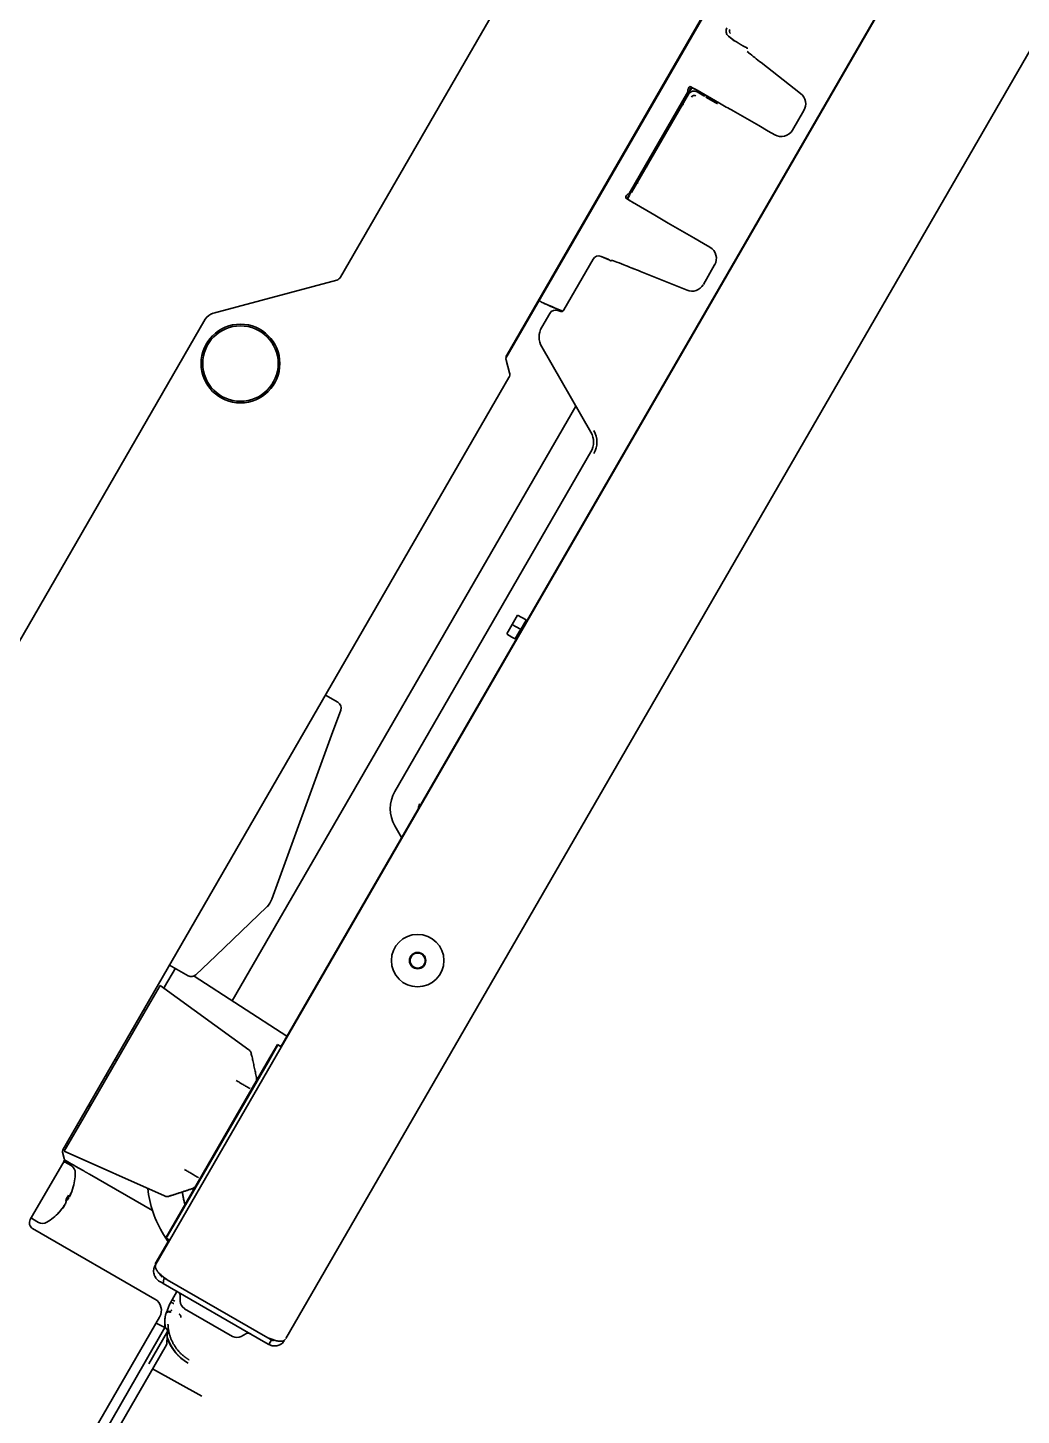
# Model space of a CAD drawing. Header units: inches. Extents: x 786 to 5593, y 691 to 5453.
# Drawn here: x 3035.2 to 3186.5, y 810.6 to 1022.1 of the extents above; entities that cross this region are included whole.
import ezdxf

# ---------------------------------------------------------------- set-up
doc = ezdxf.new("R2010")
doc.units = ezdxf.units.IN
doc.linetypes.add('ACISOTGL', pattern=[3, 2, -1])
doc.layers.add('1', color=7, linetype='Continuous', true_color=0xffffff)
doc.layers.add('4', color=7, linetype='Continuous', true_color=0xffffff)

msp = doc.modelspace()

# ---------------------------------------------------------------- linework, layer by layer
at = {"linetype": 'ACISOTGL', "ltscale": 5}
msp.add_arc((3420.09, 1523.46), 832.8, 240, 359.8624, dxfattribs=at)
at = {"layer": '1', "color": 7, "linetype": 'Continuous', "lineweight": 35}
for p, q in [((3074.48, 822.27), (3456.21, 1483.46)), ((3400.71, 1432.95), (3054.69, 833.62)), ((3400.63, 1432.98), (3073.73, 866.77)), ((3082.84, 984.06), (3314.8, 1385.81)), ((3338.11, 1370.19), (3108.03, 971.68)), ((3337.75, 1369.83), (3108.16, 972.18)), ((3141.93, 1020.77), (3142.81, 1020.08)), ((3142.84, 1020.06), (3141.94, 1020.77)), ((3144.76, 1018.43), (3144.98, 1018.26)), ((3152.92, 1012.02), (3146.88, 1016.75)), ((3136.3, 1013.01), (3136.21, 1012.85)), ((3136.25, 1013.04), (3136.3, 1013.01)), ((3136.36, 1012.95), (3136.28, 1012.81)), ((3127, 997.16), (3135.53, 1011.93)), ((3127.17, 996.93), (3135.82, 1011.91)), ((3135, 1010.85), (3135.6, 1011.89)), ((3135.59, 1011.9), (3135.07, 1011.01)), ((3135.66, 1011.86), (3135.14, 1010.97)), ((3135.71, 1012.56), (3135.76, 1012.37)), ((3135.95, 1012.42), (3135.84, 1012.33)), ((3136.02, 1012.38), (3135.91, 1012.29)), ((3137.15, 1012.52), (3140.54, 1010.57)), ((3138.18, 1011.7), (3137.18, 1012.27)), ((3146.53, 1007.14), (3142.63, 1009.39)), ((3151.7, 1006.46), (3153.42, 1009.45)), ((3133.07, 1007.55), (3129.57, 1001.48)), ((3133.49, 1007.88), (3133.44, 1007.91)), ((3147.98, 1006.3), (3146.53, 1007.14)), ((3148.97, 1005.73), (3147.98, 1006.3)), ((3129.44, 1000.98), (3129.49, 1000.95)), ((3127.07, 997.12), (3127.68, 998.17)), ((3126.4, 995.98), (3126.45, 995.95)), ((3126.55, 996.12), (3126.45, 995.95)), ((3126.62, 996.08), (3126.54, 995.94)), ((3126.73, 996.74), (3126.55, 996.69)), ((3126.82, 996.69), (3126.79, 996.56)), ((3126.89, 996.65), (3126.86, 996.52)), ((3127.57, 998.02), (3127.06, 997.13)), ((3127.64, 997.98), (3127.13, 997.09)), ((3127.3, 995.46), (3130.69, 993.51)), ((3132.75, 992.28), (3136.65, 990.03)), ((3136.65, 990.03), (3138.11, 989.19)), ((3138.11, 989.19), (3139.09, 988.63)), ((3116.85, 979.05), (3121.31, 986.78)), ((3122.55, 987.2), (3123.59, 986.78)), ((3122.55, 987.19), (3123.62, 986.76)), ((3125.99, 985.92), (3126.25, 985.81)), ((3138.1, 982.91), (3139.82, 985.9)), ((3063.45, 978.56), (3082.24, 983.6)), ((3128.51, 984.93), (3135.62, 982.06)), ((3115.43, 979.38), (3116.68, 978.88)), ((3115.43, 979.38), (3115.43, 979.38)), ((3115.5, 979.34), (3115.5, 979.34)), ((3115.5, 979.34), (3116.66, 978.87)), ((2972.65, 822.46), (3062.23, 977.63)), ((3114.7, 978.53), (3113.47, 976.41)), ((3116.23, 978.84), (3115.94, 978.96)), ((3113.47, 973.41), (3120.98, 960.41)), ((3108.58, 969.49), (3108.06, 971.42)), ((3108.48, 968.73), (3040.54, 851.05)), ((3120.98, 957.41), (3091.1, 905.66)), ((3110.27, 930.35), (3110.4, 930.28)), ((3080.54, 920.34), (3082.41, 919.26)), ((3082.85, 918.05), (3081.46, 914.24)), ((3081.46, 914.24), (3072.37, 889.24)), ((3091.1, 900.42), (3092.13, 898.64)), ((3071.62, 888.1), (3063.81, 880.61)), ((3063.81, 880.61), (3060.8, 877.73)), ((3095.07, 880.93), (3095.11, 880.91)), ((3057.66, 878.71), (3056.02, 875.87)), ((3059.61, 877.58), (3056.79, 879.21)), ((3052.84, 871.8), (3055.33, 876.11)), ((3055.33, 876.11), (3068.86, 866.28)), ((3056.02, 875.87), (3056.02, 875.87)), ((3060.52, 877.54), (3074.64, 868.36)), ((3043.21, 855.13), (3052.84, 871.8)), ((3053.12, 872.28), (3052.88, 872.42)), ((3051.19, 869.51), (3051.44, 869.37)), ((3071.72, 864.51), (3073.22, 867.1)), ((3071.78, 864.43), (3073.28, 867.03)), ((3073.22, 867.1), (3073.74, 866.8)), ((3073.28, 867.03), (3073.8, 866.73)), ((3048.74, 864.69), (3048.49, 864.83)), ((3071.72, 864.51), (3057.72, 840.26)), ((3071.78, 864.43), (3057.78, 840.18)), ((3047.08, 862.38), (3047.32, 862.24)), ((3044.62, 857.56), (3044.38, 857.7)), ((3044.71, 857.72), (3044.68, 857.74)), ((3040.73, 850.82), (3043.21, 855.13)), ((3042.69, 854.79), (3042.94, 854.65)), ((3040.75, 849.71), (3040.49, 850.67)), ((3056.01, 844.02), (3040.73, 850.82)), ((3040.7, 849.33), (3035.55, 840.42)), ((3040.8, 849.51), (3040.7, 849.33)), ((3040.76, 849.53), (3040.8, 849.51)), ((3041.8, 848.93), (3040.8, 849.51)), ((3041.8, 848.64), (3040.89, 849.17)), ((3054.17, 841.79), (3044.58, 847.32)), ((3041.27, 843.91), (3041.48, 843.79)), ((3041.31, 843.99), (3041.53, 843.87)), ((3041.59, 844.01), (3041.6, 844)), ((3040.71, 842.49), (3040.72, 842.48)), ((3040.79, 842.61), (3040.8, 842.61)), ((3040.81, 842.71), (3040.84, 842.69)), ((3041.15, 843.71), (3041.37, 843.59)), ((3035.89, 840.51), (3036.8, 839.98)), ((3056.22, 837.66), (3057.72, 840.26)), ((3056.28, 837.58), (3057.78, 840.18)), ((3035.92, 839.05), (3054.54, 828.3)), ((3056.3, 837.62), (3056.22, 837.66)), ((3056.8, 837.28), (3056.28, 837.58)), ((3056.73, 837.33), (3054.61, 833.66)), ((3055.18, 831.05), (3055.25, 831)), ((3056.44, 831.24), (3071.75, 822.41)), ((3055.8, 830.69), (3071.11, 821.85)), ((3057.9, 829.48), (3057.16, 828.21)), ((3058.41, 828.78), (3058.41, 827.97)), ((3066.39, 822.61), (3059.06, 826.84)), ((3055.27, 825.57), (3033.27, 787.46)), ((3056.07, 823.95), (3053.07, 818.75)), ((3056.48, 823.38), (3053.62, 818.43)), ((3054.96, 824.54), (3056.07, 823.95)), ((3056.07, 823.95), (3056.25, 823.84)), ((3056.48, 823.38), (3056.38, 821.61)), ((3067.69, 822.61), (3068.39, 823.02)), ((3056.3, 821.35), (3054.37, 818)), ((3071.11, 821.85), (3071.89, 821.4)), ((3071.75, 822.41), (3072.29, 822.09)), ((3072.29, 822.09), (3071.89, 821.4)), ((3072.23, 822.21), (3072.2, 822.14)), ((3072.85, 822.02), (3072.86, 822.01)), ((3053.07, 818.75), (3038.07, 792.77)), ((3054.37, 818), (3039.37, 792.02)), ((3061.71, 813.5), (3054.18, 817.67))]:
    msp.add_line(p, q, dxfattribs=at)
for centre, radius in [((3067.58, 970.88), 6), ((3067.58, 970.88), 5.75), ((3094.57, 879.89), 4), ((3094.57, 879.89), 1.25), ((3094.57, 879.89), 1.15)]:
    msp.add_circle(centre, radius, dxfattribs=at)
for centre, radius, start, end in [((3081.98, 984.56), 1, 285, 330), ((3063.96, 976.63), 2, 105, 150), ((3109.03, 971.68), 1, 150, 195), ((3107.61, 969.23), 1, 330, 15), ((3081.91, 918.39), 1, 340, 60), ((3069.55, 890.27), 3, 313.7865, 340), ((3060.11, 878.45), 1, 240, 313.7865), ((3044.71, 857.78), 0.25, 150, 219.8679), ((3044.81, 857.96), 0.25, 150, 238), ((3040.97, 850.8), 0.5, 150, 195), ((3040.77, 848.95), 0.25, 60, 150), ((3040.26, 849.58), 0.5, 330, 15), ((3041.17, 847.56), 1.25, 358.6021, 60), ((3033.34, 847.75), 9.08, 343.2612, 358.6021), ((3036.42, 839.92), 1, 150, 240), ((3036.02, 840.72), 0.25, 150, 240), ((3037.42, 841.07), 1.25, 240, 301.3979), ((3033.34, 847.75), 9.08, 301.3979, 316.7388), ((3058.36, 834.75), 4, 226.8963, 240), ((3058.44, 834.71), 4, 226.8963, 240), ((3057.71, 828.78), 0.7, 0, 60), ((3053.54, 826.57), 2, 330, 60), ((3059.71, 827.97), 1.3, 180, 240), ((3054.84, 824.32), 0.25, 62, 150), ((3055.98, 823.41), 0.5, 356.5651, 58), ((3067.04, 823.74), 1.3, 240, 300), ((3068.74, 822.41), 0.7, 60, 120), ((3055.78, 821.65), 0.6, 330, 356.5651)]:
    msp.add_arc(centre, radius, start, end, dxfattribs=at)
for centre, major_axis, ratio, start_param, end_param in [((3142.54, 1021.56), (0.983, 0.191), 0.998931, 2.426537, 3.856648), ((3144.9, 1018.12), (2.39, -1.87), 0.051895, 1.166972, 1.57811), ((3146.96, 1016.88), (2.39, -1.87), 0.051895, 4.308564, 4.719702), ((3135.96, 1012.99), (-0.25, -0.433), 0.052408, 4.828132, 6.230825), ((3136.13, 1012.83), (0.065, -0.242), 0.997265, 2.357564, 3.693517), ((3137.13, 1012.48), (0.866, -0.5), 0.052408, 1.570796, 3.124139), ((3137.2, 1012.44), (0.866, -0.5), 0.052408, 1.570796, 3.124139), ((3135.94, 1010.51), (-0.998, 0.06), 0.99981, 5.819644, 6.580327), ((3136.01, 1010.47), (-0.998, 0.06), 0.99981, 5.819644, 6.453939), ((3135.51, 1011.94), (-0.25, -0.433), 0.052408, 1.570796, 3.089233), ((3135.59, 1011.89), (-0.25, -0.433), 0.017455, 3.193953, 4.712389), ((3135.58, 1011.9), (-0.25, -0.433), 0.052408, 1.570796, 2.57937), ((3135.66, 1011.85), (-0.25, -0.433), 0.017455, 3.193953, 4.712389), ((3136.68, 1011.41), (-0.259, 0.967), 0.998783, 5.498396, 7.067974), ((3136.2, 1012.85), (-0.25, -0.433), 0.017455, 0.05236, 1.570796), ((3136.27, 1012.81), (-0.25, -0.433), 0.017455, 0.05236, 1.570796), ((3138.3, 1011.92), (-0.065, 0.242), 0.998783, 2.356803, 3.725721), ((3151.68, 1010.45), (-1.97, -0.38), 0.997598, 2.427198, 3.855987), ((3140.62, 1010.7), (2.6, -1.5), 0.052408, 4.712389, 5.123527), ((3142.55, 1009.25), (2.6, -1.5), 0.052408, 1.570796, 1.981934), ((3133.94, 1007.05), (0.551, -0.835), 0.99981, 3.166826, 3.605134), ((3149.96, 1007.47), (-0.52, 1.94), 0.997265, 2.357564, 3.925621), ((3130.44, 1000.98), (0.998, -0.06), 0.99981, 2.678052, 3.438734), ((3128.44, 997.52), (0.551, -0.835), 0.99981, 2.844451, 3.605134), ((3128.51, 997.48), (0.551, -0.835), 0.99981, 2.970839, 3.605134), ((3126.53, 996.2), (-0.242, -0.065), 0.997265, 5.731261, 7.067214), ((3126.3, 996.26), (-0.25, -0.433), 0.052408, 3.193953, 4.596646), ((3127.33, 995.51), (0.866, -0.5), 0.052408, 3.159046, 4.712389), ((3126.54, 996.12), (-0.25, -0.433), 0.017455, 1.570796, 3.089233), ((3126.61, 996.08), (-0.25, -0.433), 0.017455, 1.570796, 3.089233), ((3126.98, 997.18), (-0.25, -0.433), 0.052408, 0.05236, 1.570796), ((3127.07, 997.13), (-0.25, -0.433), 0.017455, 4.712389, 6.230825), ((3127.05, 997.14), (-0.25, -0.433), 0.052408, 0.562222, 1.570796), ((3127.14, 997.09), (-0.25, -0.433), 0.017455, 4.712389, 6.230825), ((3127.4, 995.47), (0.866, -0.5), 0.052408, 3.159046, 4.712389), ((3130.61, 993.37), (2.6, -1.5), 0.052408, 1.159658, 1.570796), ((3132.83, 992.42), (2.6, -1.5), 0.052408, 4.301251, 4.712389), ((3138.08, 986.89), (1.94, 0.52), 0.997265, 5.499157, 7.067214), ((3122.17, 986.28), (0.326, -0.947), 0.998931, 2.426537, 3.856648), ((3125.93, 985.83), (1.87, -0.76), 0.051895, 1.563483, 3.125553), ((3126.33, 985.95), (2.81, -1.13), 0.051895, 4.705076, 5.116214), ((3128.43, 984.79), (2.81, -1.13), 0.051895, 1.563483, 1.974621), ((3136.36, 983.91), (0.65, -1.9), 0.997598, 5.568791, 6.99758), ((3113.64, 981), (-0.65, 0.375), 0.999379, 1.297745, 1.710337), ((3115.47, 979.45), (2.11, -0.85), 0.03458, 3.136727, 4.707523), ((3115.54, 979.41), (2.11, -0.85), 0.03458, 3.308435, 4.707523), ((3115.57, 978.03), (-0.643, 0.767), 0.99931, 5.201587, 6.632249), ((3116.42, 979.31), (-0.322, 0.383), 0.99931, 2.059994, 3.490656), ((3116.07, 974.91), (3, 0), 0.999188, 2.618346, 3.66484), ((3118.38, 958.91), (-3, 0), 0.999188, 2.618346, 3.66484), ((3110.28, 930.36), (1.3, -0.75), 0.008333, 3.176502, 4.712391), ((3095.66, 903.04), (5.25, 0), 0.999188, 2.618346, 3.66484), ((3033.58, 848.17), (-7.61, 4.39), 0.978398, 3.096057, 3.187129), ((3033.22, 847.55), (7.86, -4.54), 0.70796, 0.100106, 0.136032), ((3033.67, 848.33), (-7.85, 4.53), 0.090997, 3.218948, 3.391172), ((3033.28, 847.65), (7.86, -4.54), 0.933147, 0.100106, 0.173279), ((3033.45, 847.94), (-7.85, 4.53), 0.947542, 3.218948, 3.391172), ((3033.46, 847.96), (-7.86, 4.54), 0.706253, 3.241699, 3.314872), ((3033.23, 847.57), (7.85, -4.53), 0.947542, 6.033606, 6.20583), ((3033.37, 847.81), (-7.85, 4.53), 0.995851, 2.892014, 3.064238), ((3033.46, 847.96), (-7.86, 4.54), 0.70796, 2.968314, 3.041486), ((3033.19, 847.48), (7.86, -4.54), 0.359495, 6.109906, 6.183079), ((3033.03, 847.21), (7.85, -4.53), 0.319632, 0.077355, 0.249579), ((3033.66, 848.3), (-7.85, 4.53), 0.319632, 2.921886, 3.064238), ((3032.22, 845.8), (7.61, -4.39), 0.206731, 6.237649, 6.328721), ((3056.75, 826.06), (-0.431, 0.254), 0.990267, 6.282644, 6.603447), ((3063.04, 824.66), (6.77, 1.81), 0.998956, 2.908783, 2.959583), ((3063.11, 824.62), (6.77, 1.81), 0.998956, 2.908783, 2.981653), ((3063.04, 824.66), (6.77, 1.81), 0.998956, 3.213109, 3.926382), ((3063.11, 824.62), (6.77, 1.81), 0.998956, 3.185109, 3.926382)]:
    msp.add_ellipse(centre, major_axis=major_axis, ratio=ratio, start_param=start_param, end_param=end_param, dxfattribs=at)
for points, degree in [([(3135.94, 1013), (3135.93, 1012.98), (3135.92, 1012.97), (3135.91, 1012.95)], 3), ([(3126.31, 996.32), (3126.3, 996.31), (3126.29, 996.29), (3126.29, 996.27)], 3), ([(3069.35, 865.23), (3069.19, 865.61)], 1), ([(3069.35, 865.23), (3069.22, 865.67)], 1), ([(3069.35, 865.23), (3070.02, 862.07)], 1), ([(3066.91, 861.62), (3069.04, 860.38)], 1), ([(3061.2, 846.8), (3059.07, 848.04)], 1), ([(3060.23, 845.12), (3056.72, 843.98)], 1), ([(3056.72, 844.01), (3057.16, 844.12)], 1), ([(3054.54, 833.36), (3054.57, 833.42), (3054.6, 833.48), (3054.64, 833.54)], 3), ([(3055.96, 831.52), (3055.9, 831.24), (3055.85, 830.97), (3055.8, 830.69)], 3), ([(3056.43, 826.5), (3056.37, 826.41), (3056.32, 826.32)], 2), ([(3071.75, 822.41), (3071.83, 822.36), (3071.91, 822.31), (3071.99, 822.26)], 3)]:
    msp.add_open_spline(points, degree=degree, dxfattribs=at)
for points, knots in [([(3056.02, 875.87), (3056.01, 875.85), (3056, 875.83), (3055.97, 875.78), (3055.95, 875.75), (3055.93, 875.72), (3055.92, 875.7), (3055.92, 875.69)], [0, 0, 0, 0, 0.384865, 0.384865, 0.76973, 0.76973, 1, 1, 1, 1]), ([(3069.25, 865.68), (3069.24, 865.74), (3069.22, 865.8), (3069.17, 865.91), (3069.14, 865.96), (3069.08, 866.07), (3069.04, 866.11), (3068.96, 866.2), (3068.91, 866.24), (3068.86, 866.28)], [0, 0, 0, 0, 0.25, 0.25, 0.5, 0.5, 0.75, 0.75, 1, 1, 1, 1]), ([(3069.91, 861.37), (3069.94, 861.42), (3069.97, 861.47), (3070.01, 861.59), (3070.02, 861.65), (3070.04, 861.77), (3070.04, 861.83), (3070.04, 861.95), (3070.03, 862.01), (3070.02, 862.07)], [0, 0, 0, 0, 0.25, 0.25, 0.5, 0.5, 0.75, 0.75, 1, 1, 1, 1]), ([(3044.58, 847.32), (3044.57, 847.33), (3044.53, 847.36), (3044.47, 847.39), (3044.4, 847.43), (3044.33, 847.47), (3044.24, 847.52), (3044.15, 847.57), (3044.05, 847.63), (3043.94, 847.69), (3043.8, 847.78), (3043.62, 847.88), (3043.43, 847.99), (3043.26, 848.09), (3043.1, 848.18), (3042.94, 848.27), (3042.77, 848.37), (3042.6, 848.47), (3042.45, 848.56), (3042.34, 848.62), (3042.26, 848.67), (3042.19, 848.71), (3042.13, 848.74), (3042.07, 848.78), (3042.01, 848.81), (3041.96, 848.84), (3041.92, 848.86), (3041.88, 848.88), (3041.85, 848.9), (3041.83, 848.92), (3041.81, 848.93), (3041.8, 848.93)], [0, 0, 0, 0, 0.017064, 0.036815, 0.059249, 0.084363, 0.112153, 0.142615, 0.175746, 0.211544, 0.250008, 0.322378, 0.388152, 0.447354, 0.499999, 0.556664, 0.617207, 0.681643, 0.74999, 0.781924, 0.811845, 0.839752, 0.865644, 0.88952, 0.911376, 0.931212, 0.949025, 0.964812, 0.978572, 0.990302, 1, 1, 1, 1]), ([(3056.01, 844.02), (3056.06, 843.99), (3056.12, 843.97), (3056.24, 843.94), (3056.3, 843.93), (3056.42, 843.93), (3056.48, 843.93), (3056.6, 843.95), (3056.66, 843.96), (3056.72, 843.98)], [0, 0, 0, 0, 0.25, 0.25, 0.5, 0.5, 0.75, 0.75, 1, 1, 1, 1]), ([(3060.23, 845.12), (3060.29, 845.14), (3060.34, 845.16), (3060.45, 845.22), (3060.5, 845.25), (3060.6, 845.33), (3060.64, 845.37), (3060.72, 845.46), (3060.76, 845.51), (3060.79, 845.56)], [0, 0, 0, 0, 0.25, 0.25, 0.5, 0.5, 0.75, 0.75, 1, 1, 1, 1]), ([(3055.25, 831), (3055.15, 831.06), (3055.05, 831.14), (3054.92, 831.25), (3054.87, 831.3), (3054.81, 831.36), (3054.79, 831.38), (3054.75, 831.43), (3054.73, 831.45), (3054.65, 831.57), (3054.58, 831.67), (3054.52, 831.8), (3054.51, 831.83), (3054.49, 831.88), (3054.47, 831.91), (3054.44, 831.99), (3054.43, 832.05), (3054.38, 832.21), (3054.36, 832.32), (3054.35, 832.46), (3054.35, 832.49), (3054.35, 832.55), (3054.35, 832.63), (3054.36, 832.71), (3054.37, 832.82), (3054.38, 832.87), (3054.39, 832.95), (3054.4, 832.98), (3054.41, 833.03), (3054.42, 833.05), (3054.46, 833.18), (3054.5, 833.27), (3054.54, 833.36)], [0, 0, 0, 0, 0.125, 0.125, 0.1875, 0.1875, 0.21875, 0.21875, 0.25, 0.25, 0.375, 0.375, 0.40625, 0.40625, 0.4375, 0.4375, 0.5, 0.5, 0.625, 0.625, 0.65625, 0.65625, 0.6875, 0.75, 0.75, 0.8125, 0.8125, 0.84375, 0.84375, 0.875, 0.875, 1, 1, 1, 1]), ([(3054.68, 833.61), (3054.65, 833.54), (3054.63, 833.48), (3054.61, 833.35), (3054.61, 833.28), (3054.62, 833.19), (3054.62, 833.17), (3054.63, 833.13), (3054.64, 833.08), (3054.66, 833.02), (3054.7, 832.91), (3054.74, 832.84), (3054.8, 832.74), (3054.81, 832.72), (3054.84, 832.68), (3054.88, 832.62), (3054.93, 832.56), (3055.02, 832.44), (3055.09, 832.35), (3055.19, 832.25), (3055.21, 832.23), (3055.26, 832.19), (3055.28, 832.17), (3055.34, 832.11), (3055.43, 832.03), (3055.52, 831.95), (3055.59, 831.89), (3055.61, 831.87), (3055.66, 831.83), (3055.68, 831.81), (3055.7, 831.79)], [0, 0, 0, 0, 0.125, 0.125, 0.25, 0.25, 0.28125, 0.28125, 0.3125, 0.375, 0.375, 0.5, 0.5, 0.53125, 0.53125, 0.5625, 0.625, 0.625, 0.75, 0.75, 0.78125, 0.78125, 0.8125, 0.8125, 0.875, 0.9375, 0.9375, 0.96875, 0.96875, 1, 1, 1, 1]), ([(3055.21, 832.24), (3055.21, 832.23), (3055.21, 832.22), (3055.22, 832.2), (3055.23, 832.18), (3055.26, 832.11), (3055.29, 832.05), (3055.35, 831.96), (3055.37, 831.93), (3055.41, 831.89), (3055.42, 831.88), (3055.45, 831.85), (3055.46, 831.84), (3055.53, 831.78), (3055.59, 831.73), (3055.65, 831.7)], [0, 0, 0, 0, 0.037679, 0.037679, 0.111703, 0.111703, 0.407802, 0.407802, 0.555852, 0.555852, 0.629876, 0.629876, 0.703901, 0.703901, 1, 1, 1, 1]), ([(3055.25, 831), (3055.34, 830.95), (3055.42, 830.91), (3055.6, 830.8), (3055.7, 830.74), (3055.8, 830.69)], [0, 0, 0, 0, 0.462959, 0.462959, 1, 1, 1, 1]), ([(3056.97, 827.84), (3056.88, 827.67), (3056.72, 827.32), (3056.55, 826.86), (3056.45, 826.59), (3056.42, 826.48), (3056.41, 826.46), (3056.41, 826.46)], [0, 0, 0, 0, 0.277, 0.577054, 0.802968, 0.923083, 1, 1, 1, 1]), ([(3056.04, 824.45), (3056.04, 824.55), (3056.04, 824.65), (3056.04, 824.76), (3056.04, 824.78), (3056.04, 824.79)], [0, 0, 0, 0, 0.878252, 0.878252, 1, 1, 1, 1]), ([(3056.06, 825.19), (3056.06, 825.21), (3056.07, 825.23), (3056.07, 825.27), (3056.07, 825.29), (3056.09, 825.4), (3056.1, 825.49), (3056.12, 825.61), (3056.12, 825.65), (3056.13, 825.7), (3056.14, 825.72), (3056.15, 825.76), (3056.15, 825.78), (3056.17, 825.86), (3056.18, 825.92), (3056.2, 825.98), (3056.2, 825.99), (3056.2, 826)], [0, 0, 0, 0, 0.056558, 0.056558, 0.12503, 0.12503, 0.398918, 0.398918, 0.535862, 0.535862, 0.604334, 0.604334, 0.672806, 0.672806, 0.946695, 0.946695, 1, 1, 1, 1]), ([(3072.35, 822.18), (3072.25, 822.21), (3072.16, 822.25), (3071.96, 822.32), (3071.85, 822.36), (3071.75, 822.41)], [0, 0, 0, 0, 0.462959, 0.462959, 1, 1, 1, 1]), ([(3074.29, 821.96), (3074.24, 821.88), (3074.17, 821.8), (3074.03, 821.64), (3073.95, 821.57), (3073.84, 821.49), (3073.82, 821.48), (3073.77, 821.45), (3073.7, 821.4), (3073.63, 821.36), (3073.48, 821.29), (3073.38, 821.25), (3073.24, 821.21), (3073.21, 821.2), (3073.15, 821.19), (3073.07, 821.17), (3072.98, 821.16), (3072.81, 821.15), (3072.69, 821.15), (3072.54, 821.17), (3072.51, 821.18), (3072.45, 821.19), (3072.42, 821.19), (3072.34, 821.21), (3072.22, 821.24), (3072.11, 821.29), (3072.03, 821.33), (3072, 821.34), (3071.95, 821.37), (3071.92, 821.38), (3071.89, 821.4)], [0, 0, 0, 0, 0.125, 0.125, 0.25, 0.25, 0.28125, 0.28125, 0.3125, 0.375, 0.375, 0.5, 0.5, 0.53125, 0.53125, 0.5625, 0.625, 0.625, 0.75, 0.75, 0.78125, 0.78125, 0.8125, 0.8125, 0.875, 0.9375, 0.9375, 0.96875, 0.96875, 1, 1, 1, 1]), ([(3071.99, 822.26), (3072.05, 822.25), (3072.12, 822.23), (3072.24, 822.21), (3072.29, 822.19), (3072.35, 822.18)], [0, 0, 0, 0, 0.537041, 0.537041, 1, 1, 1, 1]), ([(3072.29, 822.09), (3072.36, 822.05), (3072.43, 822.02), (3072.51, 821.99), (3072.53, 821.99), (3072.56, 821.98), (3072.58, 821.98), (3072.6, 821.97)], [0, 0, 0, 0, 0.67906, 0.67906, 0.848824, 0.848824, 1, 1, 1, 1]), ([(3072.35, 822.18), (3072.46, 822.14), (3072.58, 822.1), (3072.75, 822.04), (3072.8, 822.02), (3072.89, 822), (3072.92, 821.99), (3072.97, 821.98), (3073, 821.97), (3073.14, 821.94), (3073.25, 821.91), (3073.37, 821.89), (3073.4, 821.89), (3073.45, 821.88), (3073.47, 821.88), (3073.55, 821.88), (3073.6, 821.87), (3073.73, 821.87), (3073.82, 821.87), (3073.92, 821.89), (3073.94, 821.89), (3073.98, 821.9), (3074.03, 821.91), (3074.08, 821.93), (3074.15, 821.96), (3074.18, 821.98), (3074.22, 822), (3074.24, 822.01), (3074.27, 822.03), (3074.28, 822.04), (3074.35, 822.1), (3074.39, 822.15), (3074.44, 822.21)], [0, 0, 0, 0, 0.125, 0.125, 0.1875, 0.1875, 0.21875, 0.21875, 0.25, 0.25, 0.375, 0.375, 0.40625, 0.40625, 0.4375, 0.4375, 0.5, 0.5, 0.625, 0.625, 0.65625, 0.65625, 0.6875, 0.75, 0.75, 0.8125, 0.8125, 0.84375, 0.84375, 0.875, 0.875, 1, 1, 1, 1])]:
    msp.add_open_spline(points, degree=3, knots=knots, dxfattribs=at)
at = {"layer": '4', "color": 7, "linetype": 'Continuous', "lineweight": 35}
for p, q in [((3141.93, 1020.77), (3142.81, 1020.08)), ((3142.84, 1020.06), (3141.94, 1020.77)), ((3127.17, 996.93), (3135.82, 1011.91)), ((3138.18, 1011.7), (3137.18, 1012.27)), ((3139.98, 1010.62), (3138.5, 1011.49)), ((3116.85, 979.05), (3121.31, 986.78)), ((3122.55, 987.2), (3123.59, 986.78)), ((3122.55, 987.19), (3123.62, 986.76)), ((3114.7, 978.53), (3113.47, 976.41)), ((3116.23, 978.84), (3115.94, 978.96)), ((3113.47, 973.41), (3120.98, 960.41)), ((3118.67, 964.4), (3066.34, 873.76)), ((3120.98, 957.41), (3091.1, 905.66)), ((3111.11, 931.8), (3109.81, 932.55)), ((3091.1, 900.42), (3092.13, 898.64)), ((3055.87, 838.12), (3056.55, 837.03)), ((3055.87, 838.12), (3055.88, 838.12)), ((3057.9, 829.48), (3057.16, 828.21)), ((3057.6, 827.96), (3057.16, 828.21))]:
    msp.add_line(p, q, dxfattribs=at)
msp.add_arc((3069.88, 846.87), 16.51, 185.9639, 212, dxfattribs=at)
for centre, major_axis, ratio, start_param, end_param in [((3142.55, 1021.56), (0.491, 0.096), 0.998931, 2.426537, 3.856648), ((3144.68, 1018.89), (-0.035, 0.499), 0.20114, 4.577531, 4.932154), ((3136.68, 1011.41), (-0.259, 0.967), 0.998783, 5.498396, 7.067974), ((3136.72, 1011.25), (0.13, -0.484), 0.998783, 2.356803, 3.926382), ((3140.26, 1010.51), (1.08, -0.63), 0.034921, 4.469589, 4.712389), ((3122.17, 986.28), (0.326, -0.947), 0.998931, 2.426537, 3.856648), ((3118.39, 958.91), (3.5, 0), 0.999188, 5.759938, 6.806432), ((3103.81, 936.01), (99.19, 171.8), 0.034899, 4.695714, 4.712389), ((3105.11, 935.26), (-99.94, -173.1), 0.034639, 1.554121, 1.570796), ((3109.45, 928.93), (-1.3, 0.75), 0.016664, 0.034914, 1.570806), ((3096.17, 903.02), (-1.28, 0.74), 0.999861, 6.282717, 6.748431), ((3063.23, 824.71), (6.77, 1.81), 0.998956, 2.356725, 2.41503), ((3018.76, 848.63), (-38.28, 22.1), 0.139173, 3.141738, 3.165424)]:
    msp.add_ellipse(centre, major_axis=major_axis, ratio=ratio, start_param=start_param, end_param=end_param, dxfattribs=at)
for points, knots in [([(3142.84, 1020.06), (3142.85, 1020.06), (3142.85, 1020.06), (3142.85, 1020.06), (3142.86, 1020.06), (3142.86, 1020.05), (3142.87, 1020.05), (3142.87, 1020.05), (3142.88, 1020.04), (3142.88, 1020.04), (3142.89, 1020.04), (3142.9, 1020.03), (3142.9, 1020.03), (3142.91, 1020.03), (3142.92, 1020.02), (3142.93, 1020.02), (3142.93, 1020.01), (3142.94, 1020.01), (3142.95, 1020.01), (3142.96, 1020), (3142.97, 1020), (3142.97, 1019.99), (3142.98, 1019.99), (3142.99, 1019.98), (3143, 1019.98), (3143.01, 1019.97), (3143.02, 1019.97), (3143.03, 1019.96), (3143.04, 1019.96), (3143.06, 1019.95), (3143.08, 1019.94), (3143.1, 1019.92), (3143.13, 1019.91), (3143.16, 1019.89), (3143.19, 1019.88), (3143.21, 1019.86), (3143.24, 1019.84), (3143.27, 1019.82), (3143.29, 1019.81), (3143.3, 1019.81)], [0, 0, 0, 0, 0.015127, 0.030377, 0.045764, 0.061296, 0.076986, 0.092842, 0.108875, 0.125094, 0.141509, 0.158128, 0.17496, 0.192013, 0.209295, 0.226814, 0.244577, 0.262591, 0.280863, 0.299399, 0.318206, 0.337289, 0.356653, 0.376305, 0.39625, 0.416492, 0.437036, 0.457887, 0.47905, 0.500527, 0.553885, 0.607644, 0.661865, 0.716604, 0.77192, 0.827865, 0.884493, 0.941855, 1, 1, 1, 1]), ([(3143.3, 1019.81), (3143.32, 1019.79), (3143.35, 1019.77), (3143.41, 1019.74), (3143.46, 1019.7), (3143.51, 1019.67), (3143.56, 1019.64), (3143.61, 1019.6), (3143.66, 1019.57), (3143.71, 1019.54), (3143.76, 1019.51), (3143.8, 1019.49), (3143.85, 1019.46), (3143.89, 1019.43), (3143.94, 1019.41), (3143.98, 1019.38), (3144.02, 1019.36), (3144.06, 1019.33), (3144.1, 1019.31), (3144.14, 1019.29), (3144.18, 1019.27), (3144.22, 1019.25), (3144.25, 1019.23), (3144.29, 1019.21), (3144.32, 1019.19), (3144.36, 1019.17), (3144.39, 1019.16), (3144.42, 1019.14), (3144.45, 1019.13), (3144.48, 1019.11), (3144.51, 1019.1), (3144.54, 1019.09), (3144.57, 1019.08), (3144.6, 1019.07), (3144.62, 1019.06), (3144.65, 1019.05), (3144.67, 1019.04), (3144.69, 1019.03), (3144.71, 1019.02), (3144.73, 1019.02), (3144.75, 1019.01), (3144.77, 1019.01), (3144.77, 1019.01)], [0, 0, 0, 0, 0.038636, 0.076568, 0.113795, 0.150318, 0.186137, 0.221252, 0.255664, 0.289372, 0.322377, 0.35468, 0.38628, 0.417177, 0.447373, 0.476868, 0.505662, 0.533755, 0.561147, 0.58784, 0.613834, 0.63913, 0.663727, 0.687628, 0.710831, 0.733339, 0.755152, 0.776272, 0.796698, 0.816433, 0.835478, 0.853834, 0.871502, 0.888486, 0.904786, 0.920405, 0.935346, 0.949611, 0.963205, 0.976131, 0.988394, 1, 1, 1, 1]), ([(3124.07, 986.5), (3124.06, 986.5), (3124.05, 986.51), (3124.04, 986.51), (3124.02, 986.52), (3124.01, 986.53), (3123.99, 986.54), (3123.98, 986.55), (3123.96, 986.55), (3123.95, 986.56), (3123.93, 986.57), (3123.92, 986.58), (3123.9, 986.59), (3123.89, 986.59), (3123.88, 986.6), (3123.86, 986.61), (3123.85, 986.62), (3123.84, 986.63), (3123.82, 986.64), (3123.81, 986.64), (3123.8, 986.65), (3123.79, 986.66), (3123.77, 986.67), (3123.76, 986.68), (3123.74, 986.69), (3123.73, 986.7), (3123.71, 986.71), (3123.7, 986.71), (3123.69, 986.72), (3123.67, 986.73), (3123.66, 986.74), (3123.65, 986.74), (3123.64, 986.75), (3123.63, 986.75), (3123.63, 986.76), (3123.62, 986.76), (3123.62, 986.76)], [0, 0, 0, 0, 0.030266, 0.060289, 0.090076, 0.119633, 0.148968, 0.178087, 0.206997, 0.235705, 0.26422, 0.292548, 0.320697, 0.348675, 0.37649, 0.404151, 0.431665, 0.459041, 0.486287, 0.513413, 0.540426, 0.567336, 0.603735, 0.639153, 0.673617, 0.707156, 0.7398, 0.771585, 0.802547, 0.832725, 0.862164, 0.890908, 0.919009, 0.94652, 0.973497, 1, 1, 1, 1]), ([(3058.73, 844.63), (3058.73, 844.62), (3058.73, 844.58), (3058.74, 844.53), (3058.75, 844.48), (3058.76, 844.43), (3058.79, 844.21), (3058.86, 843.81), (3058.98, 843.25), (3059.08, 842.88), (3059.13, 842.71)], [0, 0, 0, 0, 0.024404, 0.051547, 0.078782, 0.106109, 0.133529, 0.418877, 0.721725, 1, 1, 1, 1]), ([(3056.39, 826.41), (3056.39, 826.41), (3056.39, 826.41), (3056.39, 826.41), (3056.39, 826.42), (3056.39, 826.42), (3056.4, 826.42), (3056.4, 826.42), (3056.4, 826.43), (3056.4, 826.43), (3056.4, 826.44), (3056.4, 826.44), (3056.4, 826.45), (3056.41, 826.45), (3056.41, 826.46), (3056.41, 826.46), (3056.41, 826.47), (3056.42, 826.48), (3056.42, 826.49), (3056.42, 826.5), (3056.43, 826.5), (3056.43, 826.51), (3056.43, 826.53), (3056.44, 826.54), (3056.44, 826.55), (3056.45, 826.57), (3056.46, 826.62), (3056.49, 826.69), (3056.52, 826.78), (3056.55, 826.86), (3056.57, 826.92), (3056.58, 826.94), (3056.59, 826.95), (3056.59, 826.97), (3056.6, 827), (3056.61, 827.02), (3056.62, 827.04), (3056.62, 827.06), (3056.63, 827.08), (3056.64, 827.11), (3056.65, 827.13), (3056.66, 827.15), (3056.67, 827.18), (3056.68, 827.2), (3056.69, 827.23), (3056.7, 827.25), (3056.71, 827.28), (3056.72, 827.31), (3056.74, 827.34), (3056.75, 827.36), (3056.76, 827.39), (3056.77, 827.42), (3056.79, 827.45), (3056.8, 827.48), (3056.81, 827.51), (3056.83, 827.55), (3056.84, 827.58), (3056.86, 827.61), (3056.87, 827.64), (3056.89, 827.67), (3056.9, 827.71), (3056.92, 827.74), (3056.94, 827.78), (3056.95, 827.81), (3056.96, 827.83), (3056.97, 827.85)], [0, 0, 0, 0, 0.008059, 0.016318, 0.024779, 0.033441, 0.042304, 0.05137, 0.060637, 0.070105, 0.079774, 0.089644, 0.099714, 0.109984, 0.120453, 0.13112, 0.141984, 0.153044, 0.164299, 0.175748, 0.187397, 0.199263, 0.211346, 0.223646, 0.236166, 0.248908, 0.295996, 0.35331, 0.420679, 0.498123, 0.509294, 0.520655, 0.532203, 0.543939, 0.555862, 0.567969, 0.58026, 0.592733, 0.605386, 0.618218, 0.631226, 0.644408, 0.657762, 0.671284, 0.684975, 0.69886, 0.712948, 0.727238, 0.741728, 0.756417, 0.771303, 0.786384, 0.801658, 0.817122, 0.832774, 0.84861, 0.864626, 0.880821, 0.897189, 0.913727, 0.930451, 0.947544, 0.964836, 0.982323, 1, 1, 1, 1]), ([(3056.04, 824.45), (3056.04, 824.46), (3056.04, 824.48), (3056.04, 824.5), (3056.04, 824.53), (3056.04, 824.55), (3056.04, 824.57), (3056.04, 824.6), (3056.04, 824.62), (3056.04, 824.64), (3056.04, 824.67), (3056.04, 824.69), (3056.04, 824.72), (3056.04, 824.74), (3056.04, 824.76), (3056.04, 824.79), (3056.04, 824.81), (3056.04, 824.83), (3056.04, 824.86), (3056.04, 824.88), (3056.04, 824.9), (3056.04, 824.96), (3056.05, 825.04), (3056.06, 825.15), (3056.07, 825.26), (3056.08, 825.37), (3056.1, 825.48), (3056.11, 825.58), (3056.13, 825.67), (3056.14, 825.74), (3056.15, 825.8), (3056.16, 825.85), (3056.17, 825.89), (3056.18, 825.93), (3056.19, 825.96), (3056.2, 825.99), (3056.21, 826.02), (3056.21, 826.03), (3056.21, 826.04)], [0, 0, 0, 0, 0.012843, 0.025691, 0.038543, 0.051398, 0.064255, 0.077113, 0.089972, 0.10283, 0.115688, 0.128543, 0.141396, 0.154245, 0.16709, 0.179931, 0.192702, 0.205471, 0.218249, 0.231037, 0.243833, 0.256636, 0.318231, 0.380821, 0.44426, 0.508489, 0.582121, 0.647954, 0.705782, 0.755544, 0.795255, 0.832474, 0.867113, 0.899107, 0.928411, 0.954998, 0.978855, 1, 1, 1, 1]), ([(3056.21, 826.04), (3056.21, 826.04), (3056.21, 826.04), (3056.21, 826.04), (3056.21, 826.04), (3056.22, 826.05), (3056.22, 826.05), (3056.22, 826.05), (3056.22, 826.06), (3056.22, 826.06), (3056.22, 826.06), (3056.22, 826.06), (3056.22, 826.07), (3056.22, 826.08), (3056.23, 826.09), (3056.23, 826.1), (3056.23, 826.11), (3056.24, 826.12), (3056.24, 826.13), (3056.24, 826.14), (3056.25, 826.14), (3056.25, 826.15), (3056.25, 826.15), (3056.25, 826.16), (3056.26, 826.16), (3056.26, 826.16), (3056.26, 826.17), (3056.26, 826.17), (3056.26, 826.17)], [0, 0, 0, 0, 0.019891, 0.039742, 0.059695, 0.079884, 0.100426, 0.121424, 0.142962, 0.165109, 0.187916, 0.211418, 0.235638, 0.290599, 0.355472, 0.428921, 0.509144, 0.595187, 0.662181, 0.712965, 0.749872, 0.774729, 0.821485, 0.862699, 0.899805, 0.934214, 0.967237, 1, 1, 1, 1]), ([(3056.41, 826.33), (3056.39, 826.31), (3056.35, 826.28), (3056.27, 826.2), (3056.24, 826.12), (3056.22, 826.07)], [0, 0, 0, 0, 0.230177, 0.481031, 1, 1, 1, 1]), ([(3056.26, 826.17), (3056.26, 826.17), (3056.26, 826.18), (3056.27, 826.19), (3056.28, 826.2), (3056.28, 826.21), (3056.29, 826.21), (3056.3, 826.22), (3056.3, 826.23), (3056.31, 826.24), (3056.32, 826.25), (3056.33, 826.26), (3056.34, 826.27), (3056.35, 826.28), (3056.36, 826.29), (3056.37, 826.3), (3056.38, 826.31), (3056.39, 826.31), (3056.4, 826.32), (3056.41, 826.33), (3056.43, 826.34), (3056.44, 826.35), (3056.45, 826.36), (3056.47, 826.36), (3056.48, 826.37), (3056.5, 826.38), (3056.51, 826.38), (3056.53, 826.39), (3056.55, 826.39), (3056.57, 826.4), (3056.59, 826.41), (3056.64, 826.42), (3056.69, 826.42), (3056.75, 826.42), (3056.79, 826.42), (3056.82, 826.41), (3056.85, 826.41), (3056.87, 826.4), (3056.9, 826.4), (3056.92, 826.39), (3056.94, 826.38), (3056.95, 826.38), (3056.95, 826.37)], [0, 0, 0, 0, 0.013457, 0.027229, 0.04132, 0.055732, 0.070471, 0.085537, 0.100934, 0.116664, 0.132728, 0.149128, 0.165864, 0.182938, 0.200348, 0.218095, 0.236176, 0.25459, 0.273334, 0.292404, 0.311797, 0.331508, 0.351532, 0.371861, 0.392489, 0.413408, 0.434609, 0.456082, 0.477818, 0.499804, 0.533976, 0.587435, 0.659742, 0.749819, 0.787957, 0.824081, 0.858204, 0.890353, 0.920563, 0.948875, 0.975338, 1, 1, 1, 1]), ([(3056.26, 826.17), (3056.26, 826.17), (3056.26, 826.18), (3056.27, 826.18), (3056.27, 826.19), (3056.28, 826.2), (3056.28, 826.21), (3056.28, 826.21), (3056.29, 826.22), (3056.29, 826.23), (3056.3, 826.23), (3056.3, 826.24), (3056.3, 826.24), (3056.31, 826.25), (3056.31, 826.25), (3056.31, 826.26), (3056.31, 826.26), (3056.32, 826.27), (3056.32, 826.27), (3056.32, 826.28), (3056.32, 826.28), (3056.33, 826.29), (3056.33, 826.29), (3056.33, 826.29), (3056.33, 826.3), (3056.33, 826.3), (3056.34, 826.3), (3056.34, 826.3), (3056.34, 826.3)], [0, 0, 0, 0, 0.03883, 0.077579, 0.116252, 0.154855, 0.193396, 0.231881, 0.270317, 0.308709, 0.347065, 0.385391, 0.423695, 0.461981, 0.500258, 0.538532, 0.57681, 0.615098, 0.653403, 0.691731, 0.73009, 0.768485, 0.806924, 0.845413, 0.883958, 0.922567, 0.961246, 1, 1, 1, 1]), ([(3056.06, 824.1), (3056.06, 824.1), (3056.06, 824.12), (3056.05, 824.14), (3056.05, 824.18), (3056.05, 824.22), (3056.05, 824.26), (3056.04, 824.3), (3056.04, 824.34), (3056.04, 824.37), (3056.04, 824.41), (3056.04, 824.44), (3056.04, 824.45)], [0, 0, 0, 0, 0.019001, 0.128252, 0.237441, 0.346566, 0.455629, 0.564629, 0.673566, 0.78244, 0.891252, 1, 1, 1, 1]), ([(3059.53, 818.6), (3059.52, 818.6), (3059.5, 818.62), (3059.46, 818.64), (3059.42, 818.66), (3059.39, 818.68), (3059.35, 818.71), (3059.32, 818.73), (3059.28, 818.75), (3059.25, 818.77), (3059.21, 818.8), (3059.18, 818.82), (3059.14, 818.84), (3059.11, 818.87), (3059.07, 818.89), (3059.04, 818.91), (3059, 818.94), (3058.97, 818.96), (3058.93, 818.99), (3058.9, 819.01), (3058.87, 819.03), (3058.83, 819.06), (3058.8, 819.08), (3058.77, 819.11), (3058.73, 819.14), (3058.7, 819.16), (3058.67, 819.19), (3058.64, 819.21), (3058.6, 819.24), (3058.57, 819.27), (3058.54, 819.29), (3058.51, 819.32), (3058.48, 819.35), (3058.45, 819.37), (3058.41, 819.4), (3058.38, 819.43), (3058.35, 819.46), (3058.32, 819.48), (3058.29, 819.51), (3058.26, 819.54), (3058.23, 819.57), (3058.2, 819.6), (3058.17, 819.63), (3058.14, 819.65), (3058.11, 819.68), (3058.08, 819.71), (3058.05, 819.74), (3058.02, 819.77), (3058, 819.8), (3057.97, 819.83), (3057.94, 819.86), (3057.91, 819.89), (3057.88, 819.92), (3057.86, 819.95), (3057.83, 819.98), (3057.8, 820.01), (3057.77, 820.04), (3057.75, 820.07), (3057.72, 820.1), (3057.69, 820.13), (3057.67, 820.17), (3057.64, 820.2), (3057.61, 820.23), (3057.59, 820.26), (3057.56, 820.29), (3057.54, 820.32), (3057.51, 820.36), (3057.49, 820.39), (3057.46, 820.42), (3057.44, 820.45), (3057.41, 820.49), (3057.39, 820.52), (3057.37, 820.55), (3057.34, 820.58), (3057.32, 820.62), (3057.3, 820.65), (3057.27, 820.68), (3057.25, 820.72), (3057.23, 820.75), (3057.2, 820.78), (3057.18, 820.82), (3057.16, 820.85), (3057.14, 820.89), (3057.12, 820.92), (3057.1, 820.95), (3057.07, 820.99), (3057.05, 821.02), (3057.03, 821.06), (3057.01, 821.09), (3056.99, 821.13), (3056.97, 821.16), (3056.95, 821.2), (3056.93, 821.23), (3056.91, 821.27), (3056.89, 821.3), (3056.87, 821.34), (3056.85, 821.37), (3056.84, 821.41), (3056.82, 821.44), (3056.8, 821.48), (3056.78, 821.51), (3056.76, 821.55), (3056.75, 821.59), (3056.73, 821.62), (3056.71, 821.66), (3056.69, 821.69), (3056.68, 821.73), (3056.66, 821.77), (3056.64, 821.8), (3056.63, 821.84), (3056.61, 821.88), (3056.6, 821.91), (3056.58, 821.95), (3056.57, 821.99), (3056.55, 822.02), (3056.54, 822.06), (3056.52, 822.1), (3056.51, 822.13), (3056.49, 822.17), (3056.48, 822.21), (3056.46, 822.24), (3056.45, 822.28), (3056.44, 822.32), (3056.42, 822.36), (3056.41, 822.39), (3056.4, 822.42), (3056.4, 822.44), (3056.39, 822.45)], [0, 0, 0, 0, 0.008312, 0.01662, 0.024924, 0.033223, 0.041517, 0.049808, 0.058093, 0.066375, 0.074652, 0.082924, 0.091192, 0.099456, 0.107715, 0.115969, 0.12422, 0.132466, 0.140707, 0.148944, 0.157176, 0.165405, 0.173628, 0.181847, 0.190062, 0.198273, 0.206479, 0.21468, 0.222877, 0.23107, 0.239258, 0.247442, 0.255621, 0.263796, 0.271967, 0.280133, 0.288295, 0.296452, 0.304605, 0.312753, 0.320897, 0.329037, 0.337172, 0.345303, 0.353429, 0.361551, 0.369669, 0.377782, 0.38589, 0.393995, 0.402094, 0.41019, 0.418281, 0.426367, 0.434449, 0.442527, 0.4506, 0.458669, 0.466734, 0.474794, 0.482849, 0.490901, 0.498948, 0.50699, 0.515028, 0.523062, 0.531091, 0.539115, 0.547136, 0.555152, 0.563163, 0.57117, 0.579173, 0.587171, 0.595165, 0.603155, 0.61114, 0.619121, 0.627097, 0.635069, 0.643036, 0.650999, 0.658958, 0.666912, 0.674862, 0.682807, 0.690748, 0.698685, 0.706617, 0.714545, 0.722469, 0.730388, 0.738302, 0.746212, 0.754118, 0.76202, 0.769917, 0.777809, 0.785698, 0.793582, 0.801461, 0.809336, 0.817207, 0.825073, 0.832935, 0.840792, 0.848645, 0.856494, 0.864338, 0.872178, 0.880014, 0.887845, 0.895672, 0.903494, 0.911312, 0.919126, 0.926935, 0.93474, 0.94254, 0.950336, 0.958128, 0.965915, 0.973698, 0.981476, 0.98925, 0.99702, 1, 1, 1, 1])]:
    msp.add_open_spline(points, degree=3, knots=knots, dxfattribs=at)
msp.add_rational_spline([(3057.42, 827.62), (3057.23, 827.71), (3056.97, 827.85), (3056.97, 827.85)], [1, 0.853553391779, 0.853553391779, 0.998340247856], degree=2, knots=[0, 0, 0, 0.501425, 1, 1, 1], dxfattribs=at)
for points, weights in [([(3056.91, 826.28), (3056.7, 826.39), (3056.27, 826.24), (3056.21, 826.04)], [1, 0.814416256561, 0.814416256561, 1]), ([(3058.26, 825.99), (3058.56, 825.82), (3058.51, 825.48)], [1, 0.821887132826, 1])]:
    msp.add_rational_spline(points, weights, degree=2, dxfattribs=at)
for points, degree in [([(3056.28, 826.2), (3056.26, 826.17)], 1), ([(3056.54, 824.47), (3056.56, 823.64), (3057.03, 822.04), (3057.88, 820.61), (3059.06, 819.45), (3059.78, 819.03)], 2)]:
    msp.add_open_spline(points, degree=degree, dxfattribs=at)

doc.saveas('drawing.dxf')
